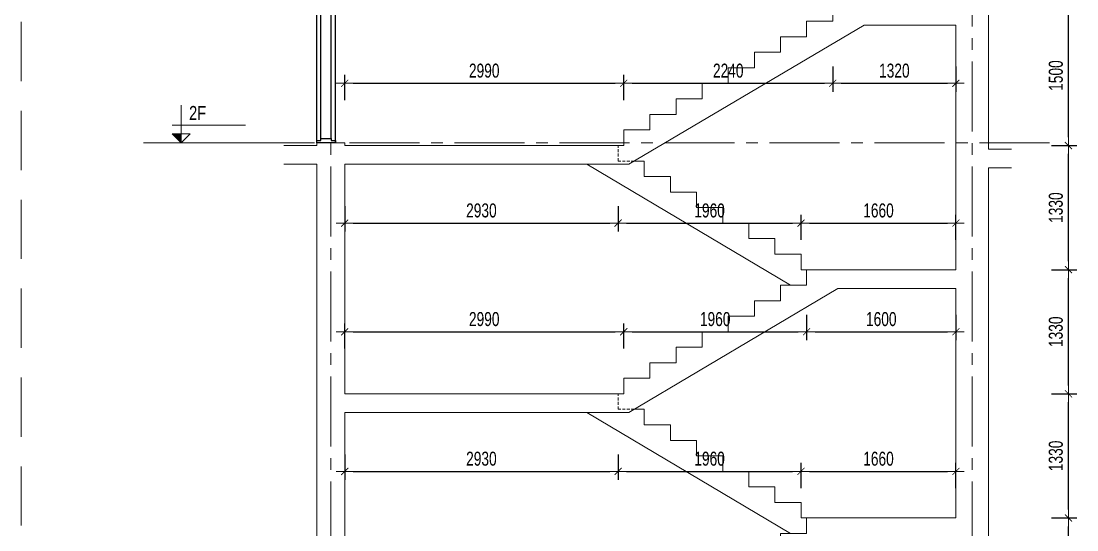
# Model space of a CAD drawing. Header units: millimetres. Extents: x -179076 to 152218, y -28646 to 38481.
# Drawn here: x 126039 to 137353, y -20492 to -15040 of the extents above; entities that cross this region are included whole.
import ezdxf

# ---------------------------------------------------------------- set-up
doc = ezdxf.new("R2010")
doc.units = ezdxf.units.MM
doc.linetypes.add('CENTER2', pattern=[1.125, 0.75, -0.125, 0.125, -0.125])
doc.linetypes.add('HIDDEN2', pattern=[4.7625, 3.175, -1.5875])
doc.layers.get('Defpoints').update_dxf_attribs({"color": 151, "lineweight": 9})
doc.layers.add('A-DOOR', color=4, linetype='Continuous')
doc.layers.add('DOOR', color=4, linetype='Continuous')
for name, color, linetype, lineweight in [('NDC_S_ANNO', 7, 'Continuous', 20), ('NDC_S_AXIS', 5, 'CENTER2', 13), ('NDC_S_CONTINUOUS', 3, 'Continuous', 20), ('NDC_S_DIM', 1, 'Continuous', 15), ('NDC_S_HIDDEN', 8, 'HIDDEN2', 13), ('NDC_S_SLAB', 2, 'Continuous', 20), ('NDC_S_TEXT SYMBOL', 7, 'Continuous', 20), ('NDC_S_VN TEXT', 7, 'Continuous', 20)]:
    doc.layers.add(name, color=color, linetype=linetype, lineweight=lineweight)
doc.styles.add('NDC_ANNO', font='', dxfattribs={"width": 0.8})
doc.styles.add('NDC_DIM', font='', dxfattribs={"width": 0.75})
doc.styles.get('NDC_ANNO').set_extended_font_data('Dotum')
doc.styles.get('NDC_DIM').set_extended_font_data('Dotum')
doc.dimstyles.new('NDC_dim_60', dxfattribs={"dimscale": 60, "dimtxt": 2.5, "dimasz": 1.5, "dimexe": 1.5, "dimexo": 2.5, "dimgap": 1, "dimtad": 1, "dimdec": 0, "dimzin": 0, "dimdsep": 46, "dimtxsty": 'NDC_DIM', "dimblk": 'DIMMARK', "dimcen": 0.09, "dimdle": 1.2, "dimclrd": 1, "dimclre": 1, "dimclrt": 3, "dimadec": 0, "dimazin": 0, "dimtfac": 1, "dimtdec": 0, "dimtix": 1, "dimtofl": 0, "dimtmove": 0, "dimatfit": 3, "dimfxl": 3, "dimfxlon": 1, "dimtolj": 1, "dimtzin": 0, "dimarcsym": 0})

# ---------------------------------------------------------------- blocks, each defined once
blk = doc.blocks.new('X-SECTION-2$0$X-SEC-DOO2')
at = {"layer": 'A-DOOR'}
for p, q in [((41976, 101972), (41976, 104172)), ((42021, 102017), (42021, 104127)), ((42131, 102017), (42131, 104127)), ((42176, 101972), (42176, 104172))]:
    blk.add_line(p, q, dxfattribs=at)
for points in [[(41976, 104172), (41976, 104147), (42021, 104147), (42021, 104127), (42131, 104127), (42131, 104147), (42176, 104147), (42176, 104172)], [(41976, 101972), (41976, 101997), (42021, 101997), (42021, 102017), (42131, 102017), (42131, 101997), (42176, 101997), (42176, 101972)]]:
    blk.add_lwpolyline(points, close=True, dxfattribs=at)
at = {"layer": 'Defpoints'}
blk.add_line((41976, 104192), (42176, 104192), dxfattribs=at)
blk = doc.blocks.new('kata_block_CT')
at = {"layer": 'NDC_S_ANNO'}
blk.add_hatch(color=3, dxfattribs=at).paths.add_polyline_path([(0, 1.6), (-1.61, 1.6), (0, 0)])
at = {"layer": 'NDC_S_ANNO', "ltscale": 50}
h = blk.add_hatch(dxfattribs=at)
h.set_pattern_fill('ANSI31', color=256, scale=1.406, style=0)
h.paths.add_polyline_path([(0, 1.6), (0, 0), (1.61, 1.6)])
for p, q in [((-1.59, 3.14), (11.47, 3.14)), ((11.56, 0), (-1.64, 0))]:
    blk.add_line(p, q, dxfattribs=at)
for points in [[(0, 6.69), (0, 0)], [(0, 0), (-1.61, 1.6), (0, 1.6)], [(0, 0), (1.61, 1.6), (0, 1.6)]]:
    blk.add_lwpolyline(points, dxfattribs=at)
at = {"layer": 'NDC_S_ANNO', "color": 8, "ltscale": 50}
blk.add_lwpolyline([(0, 0), (-1.61, 1.6), (0, 1.6)], dxfattribs=at)
at = {"layer": 'NDC_S_TEXT SYMBOL', "color": 3, "style": 'NDC_ANNO', "width": 0.8}
blk.add_attdef('CT', (1.41, 4.07), '', height=2.5, dxfattribs=at)
blk = doc.blocks.new('DIMMARK')
at = {"layer": 'NDC_S_DIM', "color": 1}
blk.add_line((-1.5, 0), (1, 0), dxfattribs=at)
at = {"layer": 'NDC_S_DIM', "color": 2, "const_width": 0.1}
blk.add_lwpolyline([(-0.42, -0.42), (0.42, 0.42)], dxfattribs=at)
blk = doc.blocks.new('*D1044')
at = {"layer": 'Defpoints', "color": 0, "transparency": 16777216}
for p in [(129507, -19034), (132437, -19200), (132437, -19865)]:
    blk.add_point(p, dxfattribs=at)
at = {"layer": 'NDC_S_DIM', "color": 1, "lineweight": -2, "transparency": 16777216}
for p, q in [((129507, -19685), (129507, -19955)), ((132437, -19685), (132437, -19955)), ((129597, -19865), (132347, -19865))]:
    blk.add_line(p, q, dxfattribs=at)
at = {"layer": 'NDC_S_DIM', "color": 1, "lineweight": -2, "transparency": 16777216, "xscale": 90, "yscale": 90, "zscale": 90, "rotation": 180}
blk.add_blockref('DIMMARK', (129507, -19865), dxfattribs=at)
at = {"layer": 'NDC_S_DIM', "color": 1, "lineweight": -2, "transparency": 16777216, "xscale": 90, "yscale": 90, "zscale": 90}
blk.add_blockref('DIMMARK', (132437, -19865), dxfattribs=at)
at = {"layer": 'NDC_S_DIM', "color": 3, "transparency": 16777216, "insert": (130972, -19730), "char_height": 150, "attachment_point": 5, "style": 'NDC_DIM'}
blk.add_mtext('\\A1;2930', dxfattribs=at)
blk = doc.blocks.new('*D1045')
at = {"layer": 'Defpoints', "color": 0, "transparency": 16777216}
for p in [(132437, -19200), (134397, -19865), (134397, -20364)]:
    blk.add_point(p, dxfattribs=at)
at = {"layer": 'NDC_S_DIM', "color": 1, "lineweight": -2, "transparency": 16777216}
for p, q in [((132437, -19685), (132437, -19955)), ((134397, -20045), (134397, -19775)), ((132527, -19865), (134307, -19865))]:
    blk.add_line(p, q, dxfattribs=at)
at = {"layer": 'NDC_S_DIM', "color": 1, "lineweight": -2, "transparency": 16777216, "xscale": 90, "yscale": 90, "zscale": 90, "rotation": 180}
blk.add_blockref('DIMMARK', (132437, -19865), dxfattribs=at)
at = {"layer": 'NDC_S_DIM', "color": 1, "lineweight": -2, "transparency": 16777216, "xscale": 90, "yscale": 90, "zscale": 90}
blk.add_blockref('DIMMARK', (134397, -19865), dxfattribs=at)
at = {"layer": 'NDC_S_DIM', "color": 3, "transparency": 16777216, "insert": (133417, -19730), "char_height": 150, "attachment_point": 5, "style": 'NDC_DIM'}
blk.add_mtext('\\A1;1960', dxfattribs=at)
blk = doc.blocks.new('*D1046')
at = {"layer": 'Defpoints', "color": 0, "transparency": 16777216}
for p in [(136057, -19865), (134397, -20364), (136057, -20364)]:
    blk.add_point(p, dxfattribs=at)
at = {"layer": 'NDC_S_DIM', "color": 1, "lineweight": -2, "transparency": 16777216}
for p, q in [((134397, -20045), (134397, -19775)), ((136057, -20045), (136057, -19775)), ((134487, -19865), (135967, -19865))]:
    blk.add_line(p, q, dxfattribs=at)
at = {"layer": 'NDC_S_DIM', "color": 1, "lineweight": -2, "transparency": 16777216, "xscale": 90, "yscale": 90, "zscale": 90, "rotation": 180}
blk.add_blockref('DIMMARK', (134397, -19865), dxfattribs=at)
at = {"layer": 'NDC_S_DIM', "color": 1, "lineweight": -2, "transparency": 16777216, "xscale": 90, "yscale": 90, "zscale": 90}
blk.add_blockref('DIMMARK', (136057, -19865), dxfattribs=at)
at = {"layer": 'NDC_S_DIM', "color": 3, "transparency": 16777216, "insert": (135227, -19730), "char_height": 150, "attachment_point": 5, "style": 'NDC_DIM'}
blk.add_mtext('\\A1;1660', dxfattribs=at)
blk = doc.blocks.new('*D1047')
at = {"layer": 'Defpoints', "color": 0, "transparency": 16777216}
for p in [(132497, -18369), (129507, -19034), (132497, -19034)]:
    blk.add_point(p, dxfattribs=at)
at = {"layer": 'NDC_S_DIM', "color": 1, "lineweight": -2, "transparency": 16777216}
for p, q in [((129507, -18549), (129507, -18279)), ((132497, -18549), (132497, -18279)), ((129597, -18369), (132407, -18369))]:
    blk.add_line(p, q, dxfattribs=at)
at = {"layer": 'NDC_S_DIM', "color": 1, "lineweight": -2, "transparency": 16777216, "xscale": 90, "yscale": 90, "zscale": 90, "rotation": 180}
blk.add_blockref('DIMMARK', (129507, -18369), dxfattribs=at)
at = {"layer": 'NDC_S_DIM', "color": 1, "lineweight": -2, "transparency": 16777216, "xscale": 90, "yscale": 90, "zscale": 90}
blk.add_blockref('DIMMARK', (132497, -18369), dxfattribs=at)
at = {"layer": 'NDC_S_DIM', "color": 3, "transparency": 16777216, "insert": (131002, -18234), "char_height": 150, "attachment_point": 5, "style": 'NDC_DIM'}
blk.add_mtext('\\A1;2990', dxfattribs=at)
blk = doc.blocks.new('*D1048')
at = {"layer": 'Defpoints', "color": 0, "transparency": 16777216}
for p in [(134457, -17870), (134457, -18369), (132497, -19034)]:
    blk.add_point(p, dxfattribs=at)
at = {"layer": 'NDC_S_DIM', "color": 1, "lineweight": -2, "transparency": 16777216}
for p, q in [((134457, -18189), (134457, -18459)), ((132497, -18549), (132497, -18279)), ((132587, -18369), (134367, -18369))]:
    blk.add_line(p, q, dxfattribs=at)
at = {"layer": 'NDC_S_DIM', "color": 1, "lineweight": -2, "transparency": 16777216, "xscale": 90, "yscale": 90, "zscale": 90, "rotation": 180}
blk.add_blockref('DIMMARK', (132497, -18369), dxfattribs=at)
at = {"layer": 'NDC_S_DIM', "color": 1, "lineweight": -2, "transparency": 16777216, "xscale": 90, "yscale": 90, "zscale": 90}
blk.add_blockref('DIMMARK', (134457, -18369), dxfattribs=at)
at = {"layer": 'NDC_S_DIM', "color": 3, "transparency": 16777216, "insert": (133477, -18234), "char_height": 150, "attachment_point": 5, "style": 'NDC_DIM'}
blk.add_mtext('\\A1;1960', dxfattribs=at)
blk = doc.blocks.new('*D1049')
at = {"layer": 'Defpoints', "color": 0, "transparency": 16777216}
for p in [(134457, -17870), (136057, -17904), (136057, -18369)]:
    blk.add_point(p, dxfattribs=at)
at = {"layer": 'NDC_S_DIM', "color": 1, "lineweight": -2, "transparency": 16777216}
for p, q in [((134457, -18189), (134457, -18459)), ((136057, -18189), (136057, -18459)), ((134547, -18369), (135967, -18369))]:
    blk.add_line(p, q, dxfattribs=at)
at = {"layer": 'NDC_S_DIM', "color": 1, "lineweight": -2, "transparency": 16777216, "xscale": 90, "yscale": 90, "zscale": 90, "rotation": 180}
blk.add_blockref('DIMMARK', (134457, -18369), dxfattribs=at)
at = {"layer": 'NDC_S_DIM', "color": 1, "lineweight": -2, "transparency": 16777216, "xscale": 90, "yscale": 90, "zscale": 90}
blk.add_blockref('DIMMARK', (136057, -18369), dxfattribs=at)
at = {"layer": 'NDC_S_DIM', "color": 3, "transparency": 16777216, "insert": (135257, -18234), "char_height": 150, "attachment_point": 5, "style": 'NDC_DIM'}
blk.add_mtext('\\A1;1600', dxfattribs=at)
blk = doc.blocks.new('*D1050')
at = {"layer": 'Defpoints', "color": 0, "transparency": 16777216}
for p in [(129507, -16374), (132437, -16374), (132437, -17205)]:
    blk.add_point(p, dxfattribs=at)
at = {"layer": 'NDC_S_DIM', "color": 1, "lineweight": -2, "transparency": 16777216}
for p, q in [((129507, -17025), (129507, -17295)), ((132437, -17025), (132437, -17295)), ((129597, -17205), (132347, -17205))]:
    blk.add_line(p, q, dxfattribs=at)
at = {"layer": 'NDC_S_DIM', "color": 1, "lineweight": -2, "transparency": 16777216, "xscale": 90, "yscale": 90, "zscale": 90, "rotation": 180}
blk.add_blockref('DIMMARK', (129507, -17205), dxfattribs=at)
at = {"layer": 'NDC_S_DIM', "color": 1, "lineweight": -2, "transparency": 16777216, "xscale": 90, "yscale": 90, "zscale": 90}
blk.add_blockref('DIMMARK', (132437, -17205), dxfattribs=at)
at = {"layer": 'NDC_S_DIM', "color": 3, "transparency": 16777216, "insert": (130972, -17070), "char_height": 150, "attachment_point": 5, "style": 'NDC_DIM'}
blk.add_mtext('\\A1;2930', dxfattribs=at)
blk = doc.blocks.new('*D1051')
at = {"layer": 'Defpoints', "color": 0, "transparency": 16777216}
for p in [(132437, -16374), (134397, -17205), (134397, -17704)]:
    blk.add_point(p, dxfattribs=at)
at = {"layer": 'NDC_S_DIM', "color": 1, "lineweight": -2, "transparency": 16777216}
for p, q in [((132437, -17025), (132437, -17295)), ((134397, -17385), (134397, -17115)), ((132527, -17205), (134307, -17205))]:
    blk.add_line(p, q, dxfattribs=at)
at = {"layer": 'NDC_S_DIM', "color": 1, "lineweight": -2, "transparency": 16777216, "xscale": 90, "yscale": 90, "zscale": 90, "rotation": 180}
blk.add_blockref('DIMMARK', (132437, -17205), dxfattribs=at)
at = {"layer": 'NDC_S_DIM', "color": 1, "lineweight": -2, "transparency": 16777216, "xscale": 90, "yscale": 90, "zscale": 90}
blk.add_blockref('DIMMARK', (134397, -17205), dxfattribs=at)
at = {"layer": 'NDC_S_DIM', "color": 3, "transparency": 16777216, "insert": (133417, -17070), "char_height": 150, "attachment_point": 5, "style": 'NDC_DIM'}
blk.add_mtext('\\A1;1960', dxfattribs=at)
blk = doc.blocks.new('*D1052')
at = {"layer": 'Defpoints', "color": 0, "transparency": 16777216}
for p in [(136057, -17205), (134397, -17704), (136057, -17704)]:
    blk.add_point(p, dxfattribs=at)
at = {"layer": 'NDC_S_DIM', "color": 1, "lineweight": -2, "transparency": 16777216}
for p, q in [((134397, -17385), (134397, -17115)), ((136057, -17385), (136057, -17115)), ((134487, -17205), (135967, -17205))]:
    blk.add_line(p, q, dxfattribs=at)
at = {"layer": 'NDC_S_DIM', "color": 1, "lineweight": -2, "transparency": 16777216, "xscale": 90, "yscale": 90, "zscale": 90, "rotation": 180}
blk.add_blockref('DIMMARK', (134397, -17205), dxfattribs=at)
at = {"layer": 'NDC_S_DIM', "color": 1, "lineweight": -2, "transparency": 16777216, "xscale": 90, "yscale": 90, "zscale": 90}
blk.add_blockref('DIMMARK', (136057, -17205), dxfattribs=at)
at = {"layer": 'NDC_S_DIM', "color": 3, "transparency": 16777216, "insert": (135227, -17070), "char_height": 150, "attachment_point": 5, "style": 'NDC_DIM'}
blk.add_mtext('\\A1;1660', dxfattribs=at)
blk = doc.blocks.new('*D1053')
at = {"layer": 'Defpoints', "color": 0, "transparency": 16777216}
for p in [(132497, -15707), (129507, -16374), (132497, -16374)]:
    blk.add_point(p, dxfattribs=at)
at = {"layer": 'NDC_S_DIM', "color": 1, "lineweight": -2, "transparency": 16777216}
for p, q in [((129507, -15887), (129507, -15617)), ((129597, -15707), (132407, -15707)), ((132497, -15887), (132497, -15617))]:
    blk.add_line(p, q, dxfattribs=at)
at = {"layer": 'NDC_S_DIM', "color": 1, "lineweight": -2, "transparency": 16777216, "xscale": 90, "yscale": 90, "zscale": 90, "rotation": 180}
blk.add_blockref('DIMMARK', (129507, -15707), dxfattribs=at)
at = {"layer": 'NDC_S_DIM', "color": 1, "lineweight": -2, "transparency": 16777216, "xscale": 90, "yscale": 90, "zscale": 90}
blk.add_blockref('DIMMARK', (132497, -15707), dxfattribs=at)
at = {"layer": 'NDC_S_DIM', "color": 3, "transparency": 16777216, "insert": (131002, -15572), "char_height": 150, "attachment_point": 5, "style": 'NDC_DIM'}
blk.add_mtext('\\A1;2990', dxfattribs=at)
blk = doc.blocks.new('*D1054')
at = {"layer": 'Defpoints', "color": 0, "transparency": 16777216}
for p in [(134737, -15040), (134737, -15707), (132497, -16374)]:
    blk.add_point(p, dxfattribs=at)
at = {"layer": 'NDC_S_DIM', "color": 1, "lineweight": -2, "transparency": 16777216}
for p, q in [((134737, -15527), (134737, -15797)), ((132497, -15887), (132497, -15617)), ((132587, -15707), (134647, -15707))]:
    blk.add_line(p, q, dxfattribs=at)
at = {"layer": 'NDC_S_DIM', "color": 1, "lineweight": -2, "transparency": 16777216, "xscale": 90, "yscale": 90, "zscale": 90, "rotation": 180}
blk.add_blockref('DIMMARK', (132497, -15707), dxfattribs=at)
at = {"layer": 'NDC_S_DIM', "color": 1, "lineweight": -2, "transparency": 16777216, "xscale": 90, "yscale": 90, "zscale": 90}
blk.add_blockref('DIMMARK', (134737, -15707), dxfattribs=at)
at = {"layer": 'NDC_S_DIM', "color": 3, "transparency": 16777216, "insert": (133617, -15572), "char_height": 150, "attachment_point": 5, "style": 'NDC_DIM'}
blk.add_mtext('\\A1;2240', dxfattribs=at)
blk = doc.blocks.new('*D1055')
at = {"layer": 'Defpoints', "color": 0, "transparency": 16777216}
for p in [(134737, -15040), (136057, -15083), (136057, -15707)]:
    blk.add_point(p, dxfattribs=at)
at = {"layer": 'NDC_S_DIM', "color": 1, "lineweight": -2, "transparency": 16777216}
for p, q in [((134737, -15527), (134737, -15797)), ((136057, -15527), (136057, -15797)), ((134827, -15707), (135967, -15707))]:
    blk.add_line(p, q, dxfattribs=at)
at = {"layer": 'NDC_S_DIM', "color": 1, "lineweight": -2, "transparency": 16777216, "xscale": 90, "yscale": 90, "zscale": 90, "rotation": 180}
blk.add_blockref('DIMMARK', (134737, -15707), dxfattribs=at)
at = {"layer": 'NDC_S_DIM', "color": 1, "lineweight": -2, "transparency": 16777216, "xscale": 90, "yscale": 90, "zscale": 90}
blk.add_blockref('DIMMARK', (136057, -15707), dxfattribs=at)
at = {"layer": 'NDC_S_DIM', "color": 3, "transparency": 16777216, "insert": (135397, -15572), "char_height": 150, "attachment_point": 5, "style": 'NDC_DIM'}
blk.add_mtext('\\A1;1320', dxfattribs=at)
blk = doc.blocks.new('*D1300')
at = {"layer": 'Defpoints', "color": 0, "transparency": 16777216}
for p in [(134397, -20364), (137263, -20364), (132497, -21694)]:
    blk.add_point(p, dxfattribs=at)
at = {"layer": 'NDC_S_DIM', "color": 1, "lineweight": -2, "transparency": 16777216}
for p, q in [((137083, -20364), (137353, -20364)), ((137263, -21604), (137263, -20454)), ((137083, -21694), (137353, -21694))]:
    blk.add_line(p, q, dxfattribs=at)
at = {"layer": 'NDC_S_DIM', "color": 1, "lineweight": -2, "transparency": 16777216, "xscale": 90, "yscale": 90, "zscale": 90}
for p, rotation in [((137263, -20364), 90), ((137263, -21694), 270)]:
    blk.add_blockref('DIMMARK', p, dxfattribs=dict(at, rotation=rotation))
at = {"layer": 'NDC_S_DIM', "color": 3, "transparency": 16777216, "insert": (137128, -21029), "char_height": 150, "attachment_point": 5, "rotation": 90, "style": 'NDC_DIM'}
blk.add_mtext('\\A1;1330', dxfattribs=at)
blk = doc.blocks.new('*D1301')
at = {"layer": 'Defpoints', "color": 0, "transparency": 16777216}
for p in [(132497, -19034), (137263, -19034), (134397, -20364)]:
    blk.add_point(p, dxfattribs=at)
at = {"layer": 'NDC_S_DIM', "color": 1, "lineweight": -2, "transparency": 16777216}
for p, q in [((137083, -19034), (137353, -19034)), ((137263, -20274), (137263, -19124)), ((137083, -20364), (137353, -20364))]:
    blk.add_line(p, q, dxfattribs=at)
at = {"layer": 'NDC_S_DIM', "color": 1, "lineweight": -2, "transparency": 16777216, "xscale": 90, "yscale": 90, "zscale": 90}
for p, rotation in [((137263, -19034), 90), ((137263, -20364), 270)]:
    blk.add_blockref('DIMMARK', p, dxfattribs=dict(at, rotation=rotation))
at = {"layer": 'NDC_S_DIM', "color": 3, "transparency": 16777216, "insert": (137128, -19699), "char_height": 150, "attachment_point": 5, "rotation": 90, "style": 'NDC_DIM'}
blk.add_mtext('\\A1;1330', dxfattribs=at)
blk = doc.blocks.new('*D1302')
at = {"layer": 'Defpoints', "color": 0, "transparency": 16777216}
for p in [(134397, -17704), (137263, -17704), (132497, -19034)]:
    blk.add_point(p, dxfattribs=at)
at = {"layer": 'NDC_S_DIM', "color": 1, "lineweight": -2, "transparency": 16777216}
for p, q in [((137083, -17704), (137353, -17704)), ((137263, -18944), (137263, -17794)), ((137083, -19034), (137353, -19034))]:
    blk.add_line(p, q, dxfattribs=at)
at = {"layer": 'NDC_S_DIM', "color": 1, "lineweight": -2, "transparency": 16777216, "xscale": 90, "yscale": 90, "zscale": 90}
for p, rotation in [((137263, -17704), 90), ((137263, -19034), 270)]:
    blk.add_blockref('DIMMARK', p, dxfattribs=dict(at, rotation=rotation))
at = {"layer": 'NDC_S_DIM', "color": 3, "transparency": 16777216, "insert": (137128, -18369), "char_height": 150, "attachment_point": 5, "rotation": 90, "style": 'NDC_DIM'}
blk.add_mtext('\\A1;1330', dxfattribs=at)
blk = doc.blocks.new('*D1303')
at = {"layer": 'Defpoints', "color": 0, "transparency": 16777216}
for p in [(132497, -16374), (137263, -16374), (134397, -17704)]:
    blk.add_point(p, dxfattribs=at)
at = {"layer": 'NDC_S_DIM', "color": 1, "lineweight": -2, "transparency": 16777216}
for p, q in [((137083, -16374), (137353, -16374)), ((137263, -17614), (137263, -16464)), ((137083, -17704), (137353, -17704))]:
    blk.add_line(p, q, dxfattribs=at)
at = {"layer": 'NDC_S_DIM', "color": 1, "lineweight": -2, "transparency": 16777216, "xscale": 90, "yscale": 90, "zscale": 90}
for p, rotation in [((137263, -16374), 90), ((137263, -17704), 270)]:
    blk.add_blockref('DIMMARK', p, dxfattribs=dict(at, rotation=rotation))
at = {"layer": 'NDC_S_DIM', "color": 3, "transparency": 16777216, "insert": (137128, -17039), "char_height": 150, "attachment_point": 5, "rotation": 90, "style": 'NDC_DIM'}
blk.add_mtext('\\A1;1330', dxfattribs=at)
blk = doc.blocks.new('*D1304')
at = {"layer": 'Defpoints', "color": 0, "transparency": 16777216}
for p in [(134677, -14874), (137263, -14874), (132497, -16374)]:
    blk.add_point(p, dxfattribs=at)
at = {"layer": 'NDC_S_DIM', "color": 1, "lineweight": -2, "transparency": 16777216}
for p, q in [((137083, -14874), (137353, -14874)), ((137263, -16284), (137263, -14964)), ((137083, -16374), (137353, -16374))]:
    blk.add_line(p, q, dxfattribs=at)
at = {"layer": 'NDC_S_DIM', "color": 1, "lineweight": -2, "transparency": 16777216, "xscale": 90, "yscale": 90, "zscale": 90}
for p, rotation in [((137263, -14874), 90), ((137263, -16374), 270)]:
    blk.add_blockref('DIMMARK', p, dxfattribs=dict(at, rotation=rotation))
at = {"layer": 'NDC_S_DIM', "color": 3, "transparency": 16777216, "insert": (137128, -15624), "char_height": 150, "attachment_point": 5, "rotation": 90, "style": 'NDC_DIM'}
blk.add_mtext('\\A1;1500', dxfattribs=at)

msp = doc.modelspace()

# ---------------------------------------------------------------- linework, layer by layer
at = {"layer": 'NDC_S_AXIS', "ltscale": 1000}
for p, q in [((129357.4, 4776.6), (129357.4, -27900.1)), ((136232.4, 4776.6), (136232.4, -27900.1)), ((137058.3, -16343.8), (127350.6, -16343.8))]:
    msp.add_line(p, q, dxfattribs=at)
at = {"layer": 'NDC_S_CONTINUOUS'}
for p, q in [((134285.7, -17870), (132102.5, -16573.8)), ((134285.7, -20530), (132102.5, -19233.8))]:
    msp.add_line(p, q, dxfattribs=at)
for points in [[(134457.4, -17703.8), (134397.4, -17703.8), (134397.4, -17537.5), (134117.4, -17537.5), (134117.4, -17371.3), (133837.4, -17371.3), (133837.4, -17205), (133557.4, -17205), (133557.4, -17038.8), (133277.4, -17038.8), (133277.4, -16872.5), (132997.4, -16872.5), (132997.4, -16706.3), (132717.4, -16706.3), (132717.4, -16540), (132609.2, -16540)], [(134457.4, -20363.8), (134397.4, -20363.8), (134397.4, -20197.5), (134117.4, -20197.5), (134117.4, -20031.3), (133837.4, -20031.3), (133837.4, -19865), (133557.4, -19865), (133557.4, -19698.8), (133277.4, -19698.8), (133277.4, -19532.5), (132997.4, -19532.5), (132997.4, -19366.3), (132717.4, -19366.3), (132717.4, -19200), (132609.2, -19200)]]:
    msp.add_lwpolyline(points, dxfattribs=at)
at = {"layer": 'NDC_S_HIDDEN', "ltscale": 200}
msp.add_line((126039.4, 4953.6), (126039.4, -28646.4), dxfattribs=at)
at = {"layer": 'NDC_S_HIDDEN', "ltscale": 10}
for points in [[(132609.2, -16540), (132437.4, -16540), (132437.4, -16373.8)], [(132609.2, -19200), (132437.4, -19200), (132437.4, -19033.8)]]:
    msp.add_lwpolyline(points, dxfattribs=at)
at = {"layer": 'NDC_S_SLAB'}
for p, q in [((136407.4, -10613.8), (136407.4, -16413.8)), ((136057.4, -15083.2), (136057.4, -17703.8)), ((128853.1, -16373.8), (129207.4, -16373.8)), ((129207.4, -16343.8), (129207.4, -16373.8)), ((129507.4, -16343.8), (129207.4, -16343.8)), ((129507.4, -16343.8), (129507.4, -16373.8)), ((136652.5, -16413.8), (136407.4, -16413.8)), ((129207.4, -16573.8), (129207.4, -24123.8)), ((129507.4, -16573.8), (129507.4, -19033.8)), ((136407.4, -16613.8), (136407.4, -26343.8)), ((136652.5, -16613.8), (136407.4, -16613.8)), ((136057.4, -17903.8), (136057.4, -20363.8)), ((129507.4, -19233.8), (129507.4, -21693.8))]:
    msp.add_line(p, q, dxfattribs=at)
for points in [[(129507.4, -16373.8), (132497.4, -16373.8), (132497.4, -16207.1), (132777.4, -16207.1), (132777.4, -16040.4), (133057.4, -16040.4), (133057.4, -15873.8), (133337.4, -15873.8), (133337.4, -15707.1), (133617.4, -15707.1), (133617.4, -15540.4), (133897.4, -15540.4), (133897.4, -15373.8), (134177.4, -15373.8), (134177.4, -15207.1), (134457.4, -15207.1), (134457.4, -15040.4), (134737.4, -15040.4), (134737.4, -14873.8), (136057.4, -14873.8)], [(129507.4, -16573.8), (132552.2, -16573.8), (135072.2, -15083.2), (136057.4, -15083.2)], [(128853.1, -16573.8), (129207.4, -16573.8)], [(129507.4, -19033.8), (132497.4, -19033.8), (132497.4, -18867.5), (132777.4, -18867.5), (132777.4, -18701.3), (133057.4, -18701.3), (133057.4, -18535), (133337.4, -18535), (133337.4, -18368.8), (133617.4, -18368.8), (133617.4, -18202.5), (133897.4, -18202.5), (133897.4, -18036.3), (134177.4, -18036.3), (134177.4, -17870), (134457.4, -17870), (134457.4, -17703.8), (136057.4, -17703.8)], [(129507.4, -19233.8), (132552.3, -19233.8), (134792.3, -17903.8), (136057.4, -17903.8)], [(129507.4, -21693.8), (132497.4, -21693.8), (132497.4, -21527.5), (132777.4, -21527.5), (132777.4, -21361.3), (133057.4, -21361.3), (133057.4, -21195), (133337.4, -21195), (133337.4, -21028.8), (133617.4, -21028.8), (133617.4, -20862.5), (133897.4, -20862.5), (133897.4, -20696.3), (134177.4, -20696.3), (134177.4, -20530), (134457.4, -20530), (134457.4, -20363.8), (136057.4, -20363.8)]]:
    msp.add_lwpolyline(points, dxfattribs=at)

# ---------------------------------------------------------------- block references
at = {"layer": 'DOOR'}
msp.add_blockref('X-SECTION-2$0$X-SEC-DOO2', (87231.8, -118315.6), dxfattribs=at)
at = {"layer": 'NDC_S_VN TEXT', "xscale": 60, "yscale": 60, "zscale": 60}
msp.add_blockref('kata_block_CT', (127754.8, -16343.8), dxfattribs=at).add_auto_attribs({'CT': '2F'})

# ---------------------------------------------------------------- dimensions: what is measured, and where the dimension line sits
at = {"layer": 'NDC_S_DIM'}
for base, p1, p2, picture, middle in [((137263.2, -14873.8), (132497.4, -16373.8), (134677.4, -14873.8), '*D1304', (137128.1, -15623.8)), ((137263.2, -16373.8), (134397.4, -17703.8), (132497.4, -16373.8), '*D1303', (137128.1, -17038.8)), ((137263.2, -17703.8), (132497.4, -19033.8), (134397.4, -17703.8), '*D1302', (137128.1, -18368.8)), ((137263.2, -19033.8), (134397.4, -20363.8), (132497.4, -19033.8), '*D1301', (137128.1, -19698.8)), ((137263.2, -20363.8), (132497.4, -21693.8), (134397.4, -20363.8), '*D1300', (137128.1, -21028.8))]:
    dim = msp.add_linear_dim(base=base, p1=p1, p2=p2, angle=90, dimstyle='NDC_dim_60', override={"dimtmove": 1}, dxfattribs=at)
    dim.commit()
    dim.dimension.update_dxf_attribs({"geometry": picture, "text_midpoint": middle})
for base, p1, p2, picture, middle in [((134737.4, -15707.1), (132497.4, -16373.8), (134737.4, -15040.4), '*D1054', (133617.4, -15572)), ((136057.4, -15707.1), (134737.4, -15040.4), (136057.4, -15083.2), '*D1055', (135397.4, -15572)), ((134397.4, -17205), (132437.4, -16373.8), (134397.4, -17703.8), '*D1051', (133417.4, -17069.9)), ((136057.4, -17205), (134397.4, -17703.8), (136057.4, -17703.8), '*D1052', (135227.4, -17069.9)), ((134457.4, -18368.8), (132497.4, -19033.8), (134457.4, -17870), '*D1048', (133477.4, -18233.7)), ((136057.4, -18368.8), (134457.4, -17870), (136057.4, -17903.8), '*D1049', (135257.4, -18233.7)), ((134397.4, -19865), (132437.4, -19200), (134397.4, -20363.8), '*D1045', (133417.4, -19729.9)), ((136057.4, -19865), (134397.4, -20363.8), (136057.4, -20363.8), '*D1046', (135227.4, -19729.9))]:
    dim = msp.add_linear_dim(base=base, p1=p1, p2=p2, dimstyle='NDC_dim_60', override={"dimtmove": 1}, dxfattribs=at)
    dim.commit()
    dim.dimension.update_dxf_attribs({"geometry": picture, "text_midpoint": middle})
for base, p1, p2, picture, middle in [((132497.4, -15707.1), (129507.4, -16373.8), (132497.4, -16373.8), '*D1053', (131002.4, -15572)), ((132437.4, -17205), (129507.4, -16373.8), (132437.4, -16373.8), '*D1050', (130972.4, -17069.9)), ((132497.4, -18368.8), (129507.4, -19033.8), (132497.4, -19033.8), '*D1047', (131002.4, -18233.7)), ((132437.4, -19865), (129507.4, -19033.8), (132437.4, -19200), '*D1044', (130972.4, -19729.9))]:
    dim = msp.add_linear_dim(base=base, p1=p1, p2=p2, dimstyle='NDC_dim_60', dxfattribs=at)
    dim.commit()
    dim.dimension.update_dxf_attribs({"geometry": picture, "text_midpoint": middle})

doc.saveas('drawing.dxf')
